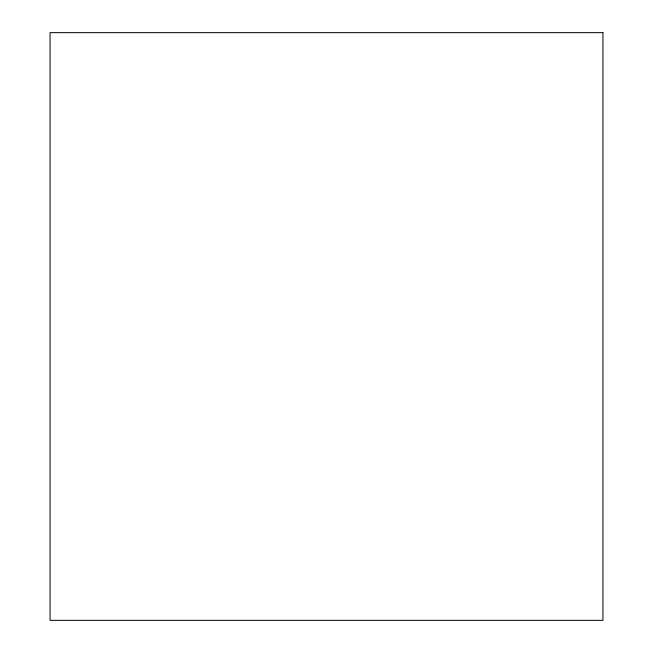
<?xml version="1.0" encoding="UTF-8"?>
<svg xmlns="http://www.w3.org/2000/svg" width="653" height="653" viewBox="0 0 653 653"><rect width="100%" height="100%" fill="white"/><g stroke="black" fill="none" stroke-linecap="round" stroke-linejoin="round"><path stroke-width="0.98" d="M602.939 32.65L50.061 32.65L50.061 620.35L602.939 620.35L602.939 32.65"/></g></svg>
